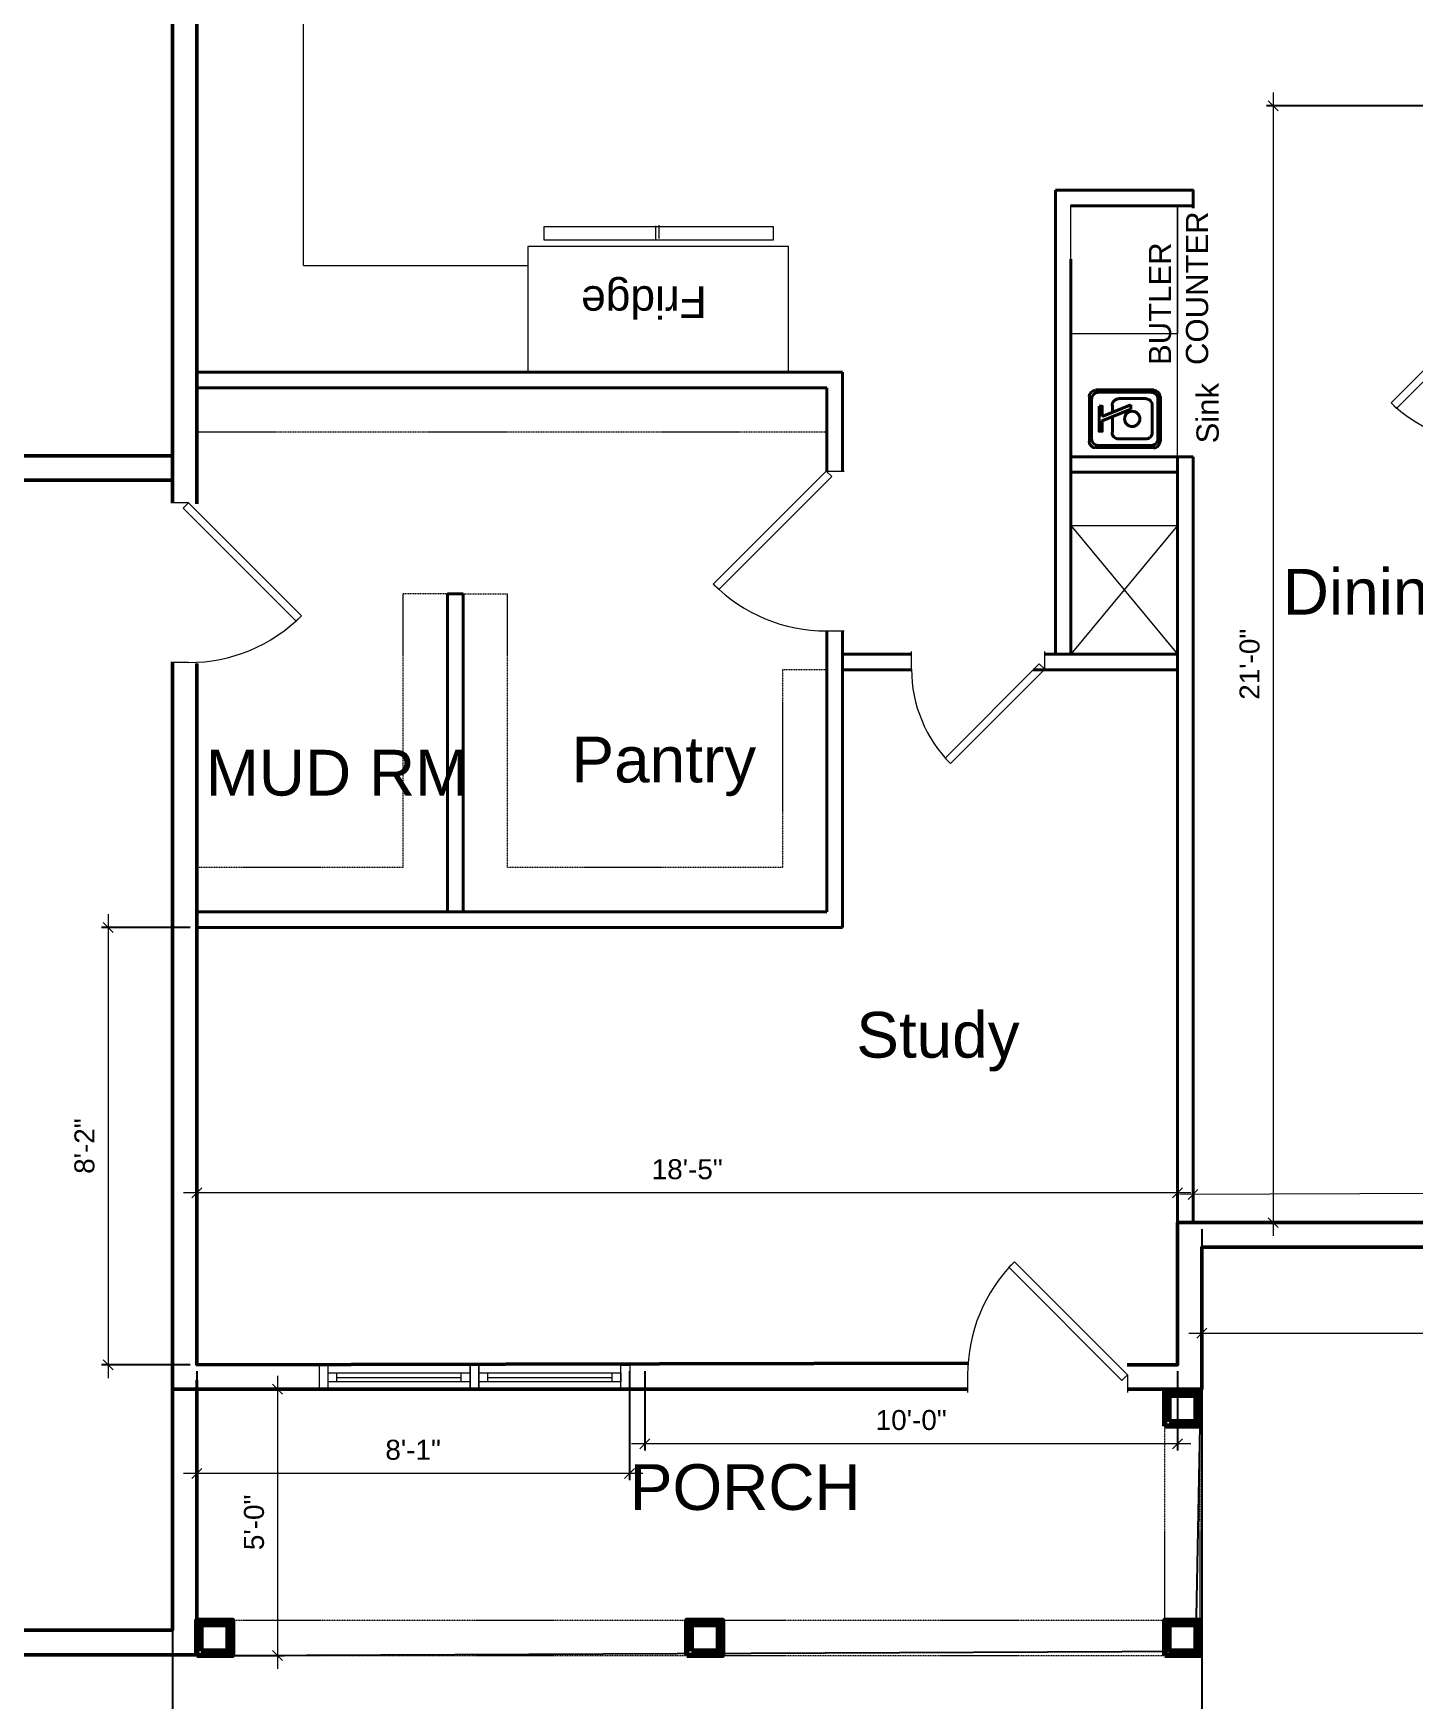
# Model space of a CAD drawing. Header units: inches. Extents: x 13 to 1517, y 21 to 1198.
# Drawn here: x 591.4 to 902.5, y 432.1 to 807.4 of the extents above; entities that cross this region are included whole.
import ezdxf

# ---------------------------------------------------------------- set-up
doc = ezdxf.new("R2010")
doc.units = ezdxf.units.IN
doc.header["$MEASUREMENT"] = 0
doc.linetypes.add('Hidden (½x)', pattern=[0.1875, 0.125, -0.0625])
doc.layers.get('DefPoints').update_dxf_attribs({"color": 17})
doc.layers.add('$1$DETAIL', color=1, linetype='Continuous')
doc.layers.add('PDF3_Text', color=7, linetype='Continuous')
for name, color, linetype, lineweight in [('A-DIM-480', 52, 'Continuous', 18), ('A-LIGHT+', 133, 'Continuous', 9), ('A-WALL', 7, 'Continuous', 40), ('A-Wall-New', 1, 'Continuous', 50), ('A-windoor', 2, 'Continuous', 13), ('Details', 2, 'Continuous', 15), ('DIM', 8, 'Continuous', 5), ('door', 43, 'Continuous', 13), ('Furniture', 132, 'Continuous', 5)]:
    doc.layers.add(name, color=color, linetype=linetype, lineweight=lineweight)
doc.layers.add('PDF2_Layer 1', color=7, linetype='Continuous', true_color=0xffffff)
doc.styles.add('PDF Arial', font='arial.ttf')
doc.styles.get("Standard").update_dxf_attribs({"font": 'arial.ttf'})
doc.dimstyles.new('Forum 24', dxfattribs={"dimscale": 24, "dimtxt": 0.1875, "dimasz": 0.09375, "dimexe": 0.0625, "dimexo": 0.0625, "dimgap": 0.125, "dimtad": 1, "dimdec": 4, "dimrnd": 1, "dimzin": 7, "dimdsep": 46, "dimlunit": 4, "dimtxsty": 'Standard', "dimblk": 'OBLIQUE', "dimblk1": 'DIMTICK', "dimblk2": 'OBLIQUE', "dimcen": -0.0625, "dimdle": 0.125, "dimclrd": 256, "dimclre": 256, "dimclrt": 256, "dimadec": 0, "dimazin": 0, "dimtfac": 1, "dimtdec": 4, "dimtmove": 1, "dimatfit": 3, "dimfxl": 0.0625, "dimtvp": 1.2, "dimfrac": 2, "dimtolj": 1, "dimtzin": 7, "dimlwd": 13, "dimarcsym": 0})

# ---------------------------------------------------------------- blocks, each defined once
blk = doc.blocks.new('_Oblique')
at = {"color": 0, "linetype": 'ByBlock', "lineweight": -2}
blk.add_line((-0.5, -0.5), (0.5, 0.5), dxfattribs=at)
blk = doc.blocks.new('*D94')
at = {"layer": 'A-DIM-480', "lineweight": -2, "transparency": 16777216}
for p, q in [((1460.83, 532.53), (1460.83, 177.42)), ((16.06, 440.53), (16.06, 177.42))]:
    blk.add_line(p, q, dxfattribs=at)
at = {"layer": 'A-DIM-480', "lineweight": 13, "transparency": 16777216}
blk.add_line((13.06, 178.92), (1463.83, 178.92), dxfattribs=at)
at = {"layer": 'DefPoints', "color": 0, "transparency": 16777216}
for p in [(1460.83, 534.03), (16.06, 442.03), (1460.83, 178.92)]:
    blk.add_point(p, dxfattribs=at)
at = {"layer": 'A-DIM-480', "lineweight": 13, "transparency": 16777216, "xscale": 2.25, "yscale": 2.25, "zscale": 2.25, "rotation": 180}
blk.add_blockref('_Oblique', (16.06, 178.92), dxfattribs=at)
at = {"layer": 'A-DIM-480', "lineweight": 13, "transparency": 16777216, "xscale": 2.25, "yscale": 2.25, "zscale": 2.25}
blk.add_blockref('_Oblique', (1460.83, 178.92), dxfattribs=at)
at = {"layer": 'A-DIM-480', "transparency": 16777216, "insert": (738.44, 184.21), "char_height": 4.5, "attachment_point": 5}
blk.add_mtext('\\A1;120\'-5"', dxfattribs=at)
blk = doc.blocks.new('DIMTICK')
for p, q in [((-1, 0), (1, 0)), ((0, 1), (0, -1))]:
    blk.add_line(p, q)
at = {"const_width": 0.141}
blk.add_lwpolyline([(0.71, 0.71), (-0.71, -0.71)], dxfattribs=at)
blk = doc.blocks.new('*U18')
for p, q in [((0, 0), (0, 4)), ((36, 0), (36, 4))]:
    blk.add_line(p, q)
blk.add_lwpolyline([(0, 0), (25.46, -25.46), (26.69, -24.22), (1.24, 1.24)], close=True)
blk.add_arc((0, 0), 36, 315, 0)
blk = doc.blocks.new('*U10')
for p, q in [((-18, 0), (14, 0)), ((-18, -3.75), (-18, -1.75)), ((-18, -1.75), (14, -1.75)), ((14, -3.75), (-18, -3.75)), ((-16, -1.75), (-16, -3.75)), ((12, -2.75), (-16, -2.75)), ((12, -1.75), (12, -3.75)), ((14, -1.75), (14, -3.75)), ((-18, -5.5), (14, -5.5))]:
    blk.add_line(p, q)
blk.add_lwpolyline([(-18, -5.5), (-20, -5.5), (-20, 0), (-18, 0)], close=True)
at = {"extrusion": (0, 0, -1)}
blk.add_lwpolyline([(-14, -5.5), (-16, -5.5), (-16, 0), (-14, 0)], close=True, dxfattribs=at)
blk = doc.blocks.new('*D71')
at = {"layer": 'DefPoints', "color": 0, "transparency": 16777216}
for p in [(854.75, 539.55), (1034.75, 539.55), (1034.75, 514.64)]:
    blk.add_point(p, dxfattribs=at)
at = {"layer": 'DIM', "lineweight": -2, "transparency": 16777216}
for p, q in [((854.75, 538.05), (854.75, 513.14)), ((1034.75, 538.05), (1034.75, 513.14))]:
    blk.add_line(p, q, dxfattribs=at)
at = {"layer": 'DIM', "lineweight": 13, "transparency": 16777216}
blk.add_line((851.75, 514.64), (1037.75, 514.64), dxfattribs=at)
at = {"layer": 'DIM', "lineweight": 13, "transparency": 16777216, "xscale": 2.25, "yscale": 2.25, "zscale": 2.25, "rotation": 180}
blk.add_blockref('_Oblique', (854.75, 514.64), dxfattribs=at)
at = {"layer": 'DIM', "lineweight": 13, "transparency": 16777216, "xscale": 2.25, "yscale": 2.25, "zscale": 2.25}
blk.add_blockref('_Oblique', (1034.75, 514.64), dxfattribs=at)
at = {"layer": 'DIM', "transparency": 16777216, "insert": (944.75, 519.93), "char_height": 4.5, "attachment_point": 5}
blk.add_mtext('\\A1;15\'-0"', dxfattribs=at)
blk = doc.blocks.new('*D73')
at = {"layer": 'DefPoints', "color": 0, "transparency": 16777216}
for p in [(729.23, 507.55), (849.23, 507.55), (729.23, 489.75)]:
    blk.add_point(p, dxfattribs=at)
at = {"layer": 'DIM', "lineweight": -2, "transparency": 16777216}
for p, q in [((729.23, 506.05), (729.23, 488.25)), ((849.23, 506.05), (849.23, 488.25))]:
    blk.add_line(p, q, dxfattribs=at)
at = {"layer": 'DIM', "lineweight": 13, "transparency": 16777216}
blk.add_line((852.23, 489.75), (726.23, 489.75), dxfattribs=at)
at = {"layer": 'DIM', "lineweight": 13, "transparency": 16777216, "xscale": 2.25, "yscale": 2.25, "zscale": 2.25, "rotation": 180}
blk.add_blockref('_Oblique', (729.23, 489.75), dxfattribs=at)
at = {"layer": 'DIM', "lineweight": 13, "transparency": 16777216, "xscale": 2.25, "yscale": 2.25, "zscale": 2.25}
blk.add_blockref('_Oblique', (849.23, 489.75), dxfattribs=at)
at = {"layer": 'DIM', "transparency": 16777216, "insert": (789.23, 495.05), "char_height": 4.5, "attachment_point": 5}
blk.add_mtext('\\A1;10\'-0"', dxfattribs=at)
blk = doc.blocks.new('*D74')
at = {"layer": 'DefPoints', "color": 0, "transparency": 16777216}
for p in [(628.27, 507.55), (725.73, 507.55), (628.27, 483.05)]:
    blk.add_point(p, dxfattribs=at)
at = {"layer": 'DIM', "lineweight": -2, "transparency": 16777216}
for p, q in [((628.27, 506.05), (628.27, 481.55)), ((725.73, 506.05), (725.73, 481.55))]:
    blk.add_line(p, q, dxfattribs=at)
at = {"layer": 'DIM', "lineweight": 13, "transparency": 16777216}
blk.add_line((728.73, 483.05), (625.27, 483.05), dxfattribs=at)
at = {"layer": 'DIM', "lineweight": 13, "transparency": 16777216, "xscale": 2.25, "yscale": 2.25, "zscale": 2.25, "rotation": 180}
blk.add_blockref('_Oblique', (628.27, 483.05), dxfattribs=at)
at = {"layer": 'DIM', "lineweight": 13, "transparency": 16777216, "xscale": 2.25, "yscale": 2.25, "zscale": 2.25}
blk.add_blockref('_Oblique', (725.73, 483.05), dxfattribs=at)
at = {"layer": 'DIM', "transparency": 16777216, "insert": (677, 488.35), "char_height": 4.5, "attachment_point": 5}
blk.add_mtext('\\A1;8\'-1"', dxfattribs=at)
blk = doc.blocks.new('*U30')
for p, q in [((-30, 0), (-30, 4)), ((0, 0), (0, 4))]:
    blk.add_line(p, q)
blk.add_lwpolyline([(0, 0), (-21.21, -21.21), (-22.45, -19.98), (-1.24, 1.24)], close=True)
blk.add_arc((0, 0), 30, 180, 225)
blk = doc.blocks.new('*D78')
at = {"layer": 'A-DIM-480', "lineweight": 13, "transparency": 16777216}
blk.add_line((646.47, 505.03), (646.47, 439.03), dxfattribs=at)
at = {"layer": 'A-DIM-480', "lineweight": -2, "transparency": 16777216}
for p, q in [((629.77, 502.03), (647.97, 502.03)), ((629.77, 442.03), (647.97, 442.03))]:
    blk.add_line(p, q, dxfattribs=at)
at = {"layer": 'DefPoints', "color": 0, "transparency": 16777216}
for p in [(628.27, 502.03), (628.27, 442.03), (646.47, 442.03)]:
    blk.add_point(p, dxfattribs=at)
at = {"layer": 'A-DIM-480', "lineweight": 13, "transparency": 16777216, "xscale": 2.25, "yscale": 2.25, "zscale": 2.25}
for p, rotation in [((646.47, 502.03), 90), ((646.47, 442.03), 270)]:
    blk.add_blockref('_Oblique', p, dxfattribs=dict(at, rotation=rotation))
at = {"layer": 'A-DIM-480', "transparency": 16777216, "insert": (641.17, 472.03), "char_height": 4.5, "attachment_point": 5, "rotation": 90}
blk.add_mtext('\\A1;5\'-0"', dxfattribs=at)
blk = doc.blocks.new('*D79')
at = {"layer": 'A-DIM-480', "lineweight": -2, "transparency": 16777216}
for p, q in [((622.77, 503.9), (622.77, 239.97)), ((339.92, 500.54), (339.92, 239.97))]:
    blk.add_line(p, q, dxfattribs=at)
at = {"layer": 'A-DIM-480', "lineweight": 13, "transparency": 16777216}
blk.add_line((625.77, 241.47), (336.92, 241.47), dxfattribs=at)
at = {"layer": 'DefPoints', "color": 0, "transparency": 16777216}
for p in [(622.77, 505.4), (339.92, 502.04), (339.92, 241.47)]:
    blk.add_point(p, dxfattribs=at)
at = {"layer": 'A-DIM-480', "lineweight": 13, "transparency": 16777216, "xscale": 2.25, "yscale": 2.25, "zscale": 2.25, "rotation": 180}
blk.add_blockref('_Oblique', (339.92, 241.47), dxfattribs=at)
at = {"layer": 'A-DIM-480', "lineweight": 13, "transparency": 16777216, "xscale": 2.25, "yscale": 2.25, "zscale": 2.25}
blk.add_blockref('_Oblique', (622.77, 241.47), dxfattribs=at)
at = {"layer": 'A-DIM-480', "transparency": 16777216, "insert": (481.34, 246.76), "char_height": 4.5, "attachment_point": 5}
blk.add_mtext('\\A1;23\'-7"', dxfattribs=at)
blk = doc.blocks.new('*D83')
at = {"layer": 'A-DIM-480', "lineweight": -2, "transparency": 16777216}
for p, q in [((622.77, 507.9), (622.77, 241.47)), ((854.75, 500.53), (854.75, 241.47))]:
    blk.add_line(p, q, dxfattribs=at)
at = {"layer": 'A-DIM-480', "lineweight": 13, "transparency": 16777216}
blk.add_line((619.77, 242.97), (857.75, 242.97), dxfattribs=at)
at = {"layer": 'DefPoints', "color": 0, "transparency": 16777216}
for p in [(622.77, 509.4), (854.75, 502.03), (854.75, 242.97)]:
    blk.add_point(p, dxfattribs=at)
at = {"layer": 'A-DIM-480', "lineweight": 13, "transparency": 16777216, "xscale": 2.25, "yscale": 2.25, "zscale": 2.25, "rotation": 180}
blk.add_blockref('_Oblique', (622.77, 242.97), dxfattribs=at)
at = {"layer": 'A-DIM-480', "lineweight": 13, "transparency": 16777216, "xscale": 2.25, "yscale": 2.25, "zscale": 2.25}
blk.add_blockref('_Oblique', (854.75, 242.97), dxfattribs=at)
at = {"layer": 'A-DIM-480', "transparency": 16777216, "insert": (738.76, 248.26), "char_height": 4.5, "attachment_point": 5}
blk.add_mtext('\\A1;19\'-4"', dxfattribs=at)
blk = doc.blocks.new('*D84')
at = {"layer": 'A-DIM-480', "lineweight": -2, "transparency": 16777216}
for p, q in [((854.75, 532.53), (854.75, 241.09)), ((1034.75, 532.53), (1034.75, 241.09))]:
    blk.add_line(p, q, dxfattribs=at)
at = {"layer": 'A-DIM-480', "lineweight": 13, "transparency": 16777216}
blk.add_line((851.75, 242.59), (1037.75, 242.59), dxfattribs=at)
at = {"layer": 'DefPoints', "color": 0, "transparency": 16777216}
for p in [(854.75, 534.03), (1034.75, 534.03), (1034.75, 242.59)]:
    blk.add_point(p, dxfattribs=at)
at = {"layer": 'A-DIM-480', "lineweight": 13, "transparency": 16777216, "xscale": 2.25, "yscale": 2.25, "zscale": 2.25, "rotation": 180}
blk.add_blockref('_Oblique', (854.75, 242.59), dxfattribs=at)
at = {"layer": 'A-DIM-480', "lineweight": 13, "transparency": 16777216, "xscale": 2.25, "yscale": 2.25, "zscale": 2.25}
blk.add_blockref('_Oblique', (1034.75, 242.59), dxfattribs=at)
at = {"layer": 'A-DIM-480', "transparency": 16777216, "insert": (944.75, 247.89), "char_height": 4.5, "attachment_point": 5}
blk.add_mtext('\\A1;15\'-0"', dxfattribs=at)
blk = doc.blocks.new('*D90')
at = {"layer": 'A-DIM-480', "lineweight": -2, "transparency": 16777216}
for p, q in [((621.27, 976.18), (318.02, 976.18)), ((621.27, 712.27), (318.02, 712.27))]:
    blk.add_line(p, q, dxfattribs=at)
at = {"layer": 'A-DIM-480', "lineweight": 13, "transparency": 16777216}
blk.add_line((319.52, 709.27), (319.52, 979.18), dxfattribs=at)
at = {"layer": 'DefPoints', "color": 0, "transparency": 16777216}
for p in [(319.52, 976.18), (622.77, 976.18), (622.77, 712.27)]:
    blk.add_point(p, dxfattribs=at)
at = {"layer": 'A-DIM-480', "lineweight": 13, "transparency": 16777216, "xscale": 2.25, "yscale": 2.25, "zscale": 2.25}
for p, rotation in [((319.52, 976.18), 90), ((319.52, 712.27), 270)]:
    blk.add_blockref('_Oblique', p, dxfattribs=dict(at, rotation=rotation))
at = {"layer": 'A-DIM-480', "transparency": 16777216, "insert": (314.23, 844.22), "char_height": 4.5, "attachment_point": 5, "rotation": 90}
blk.add_mtext('\\A1;22\'-0"', dxfattribs=at)
blk = doc.blocks.new('*U47')
for p, q in [((0, 0), (0, -4)), ((-36, 0), (-36, -4))]:
    blk.add_line(p, q)
blk.add_lwpolyline([(0, 0), (-25.46, 25.46), (-26.69, 24.22), (-1.24, -1.24)], close=True)
blk.add_arc((0, 0), 36, 135, 180)
blk = doc.blocks.new('*U48')
for p, q in [((0, 0), (0, -4)), ((30, 0), (30, -4))]:
    blk.add_line(p, q)
blk.add_lwpolyline([(0, 0), (21.21, 21.21), (22.45, 19.98), (1.24, -1.24)], close=True)
blk.add_arc((0, 0), 30, 0, 45)
blk = doc.blocks.new('*U49')
for p, q in [((-36, 0), (-36, 4)), ((0, 0), (0, 4))]:
    blk.add_line(p, q)
blk.add_lwpolyline([(0, 0), (-25.46, -25.46), (-26.69, -24.22), (-1.24, 1.24)], close=True)
blk.add_arc((0, 0), 36, 180, 225)
blk = doc.blocks.new('*D70')
at = {"layer": 'A-DIM-480', "lineweight": 13, "transparency": 16777216}
blk.add_line((608.26, 609.03), (608.26, 504.53), dxfattribs=at)
at = {"layer": 'A-DIM-480', "lineweight": -2, "transparency": 16777216}
for p, q in [((626.77, 606.03), (606.76, 606.03)), ((626.77, 507.53), (606.76, 507.53))]:
    blk.add_line(p, q, dxfattribs=at)
at = {"layer": 'DefPoints', "color": 0, "transparency": 16777216}
for p in [(628.27, 606.03), (608.26, 507.53), (628.27, 507.53)]:
    blk.add_point(p, dxfattribs=at)
at = {"layer": 'A-DIM-480', "lineweight": 13, "transparency": 16777216, "xscale": 2.25, "yscale": 2.25, "zscale": 2.25}
for p, rotation in [((608.26, 606.03), 90), ((608.26, 507.53), 270)]:
    blk.add_blockref('_Oblique', p, dxfattribs=dict(at, rotation=rotation))
at = {"layer": 'A-DIM-480', "transparency": 16777216, "insert": (602.96, 556.78), "char_height": 4.5, "attachment_point": 5, "rotation": 90}
blk.add_mtext('\\A1;8\'-2"', dxfattribs=at)
blk = doc.blocks.new('*D66')
at = {"layer": 'A-DIM-480', "lineweight": -2, "transparency": 16777216}
for p, q in [((1034.74, 541.68), (1034.72, 548.04)), ((852.74, 541.03), (852.72, 547.39))]:
    blk.add_line(p, q, dxfattribs=at)
at = {"layer": 'A-DIM-480', "lineweight": 13, "transparency": 16777216}
blk.add_line((1037.72, 546.55), (849.72, 545.88), dxfattribs=at)
at = {"layer": 'DefPoints', "color": 0, "transparency": 16777216}
for p in [(852.72, 545.89), (852.75, 539.53), (1034.75, 540.18)]:
    blk.add_point(p, dxfattribs=at)
at = {"layer": 'A-DIM-480', "lineweight": 13, "transparency": 16777216, "xscale": 2.25, "yscale": 2.25, "zscale": 2.25}
for p, rotation in [((852.72, 545.89), 180.2047224365398), ((1034.72, 546.54), 0.2047224365398481)]:
    blk.add_blockref('_Oblique', p, dxfattribs=dict(at, rotation=rotation))
at = {"layer": 'A-DIM-480', "transparency": 16777216, "insert": (943.71, 551.51), "char_height": 4.5, "attachment_point": 5, "rotation": 0.2047}
blk.add_mtext('\\A1;15\'-2"', dxfattribs=at)
blk = doc.blocks.new('*D67')
at = {"layer": 'A-DIM-480', "lineweight": 13, "transparency": 16777216}
blk.add_line((852.25, 546.25), (625.27, 546.25), dxfattribs=at)
at = {"layer": 'A-DIM-480', "lineweight": -2, "transparency": 16777216}
for p, q in [((628.27, 541.03), (628.27, 547.75)), ((849.25, 541.03), (849.25, 547.75))]:
    blk.add_line(p, q, dxfattribs=at)
at = {"layer": 'DefPoints', "color": 0, "transparency": 16777216}
for p in [(628.27, 546.25), (628.27, 539.53), (849.25, 539.53)]:
    blk.add_point(p, dxfattribs=at)
at = {"layer": 'A-DIM-480', "lineweight": 13, "transparency": 16777216, "xscale": 2.25, "yscale": 2.25, "zscale": 2.25, "rotation": 180}
blk.add_blockref('_Oblique', (628.27, 546.25), dxfattribs=at)
at = {"layer": 'A-DIM-480', "lineweight": 13, "transparency": 16777216, "xscale": 2.25, "yscale": 2.25, "zscale": 2.25}
blk.add_blockref('_Oblique', (849.25, 546.25), dxfattribs=at)
at = {"layer": 'A-DIM-480', "transparency": 16777216, "insert": (738.76, 551.54), "char_height": 4.5, "attachment_point": 5}
blk.add_mtext('\\A1;18\'-5"', dxfattribs=at)
blk = doc.blocks.new('*D69')
at = {"layer": 'A-DIM-480', "lineweight": 13, "transparency": 16777216}
blk.add_line((870.79, 794.07), (870.79, 536.53), dxfattribs=at)
at = {"layer": 'A-DIM-480', "lineweight": -2, "transparency": 16777216}
for p, q in [((997.74, 791.07), (869.29, 791.07)), ((997.74, 539.53), (869.29, 539.53))]:
    blk.add_line(p, q, dxfattribs=at)
at = {"layer": 'DefPoints', "color": 0, "transparency": 16777216}
for p in [(999.24, 791.07), (870.79, 539.53), (999.24, 539.53)]:
    blk.add_point(p, dxfattribs=at)
at = {"layer": 'A-DIM-480', "lineweight": 13, "transparency": 16777216, "xscale": 2.25, "yscale": 2.25, "zscale": 2.25}
for p, rotation in [((870.79, 791.07), 90), ((870.79, 539.53), 270)]:
    blk.add_blockref('_Oblique', p, dxfattribs=dict(at, rotation=rotation))
at = {"layer": 'A-DIM-480', "transparency": 16777216, "insert": (865.49, 665.3), "char_height": 4.5, "attachment_point": 5, "rotation": 90}
blk.add_mtext('\\A1;21\'-0"', dxfattribs=at)

msp = doc.modelspace()

# ---------------------------------------------------------------- linework, layer by layer
at = {"layer": '$1$DETAIL'}
for p, q in [((853.34886, 443.034), (854.34886, 493.69364)), ((636.26758, 442.034), (853.34886, 443.034))]:
    msp.add_line(p, q, dxfattribs=at)
at = {"layer": 'A-LIGHT+'}
for points in [[(849.24758, 739.75718), (825.22758, 739.75718), (825.22758, 768.73718), (849.24758, 768.73718)], [(849.24758, 667.57333), (825.22758, 667.57333), (825.22758, 696.55333), (849.24758, 696.55333)]]:
    msp.add_lwpolyline(points, close=True, dxfattribs=at)
at = {"layer": 'A-WALL'}
for p, q in [((821.72758, 667.57333), (821.72758, 772.05333)), ((852.72758, 768.55333), (825.22758, 768.55333)), ((825.22758, 768.55333), (852.72758, 768.55333)), ((825.22758, 768.55333), (852.72758, 768.55333)), ((821.72758, 667.57333), (821.72758, 760.05333)), ((825.22758, 667.57333), (825.22758, 756.55333)), ((773.72758, 727.57333), (773.72758, 731.07333)), ((770.22758, 727.57333), (770.22758, 708.8026)), ((773.72758, 727.57333), (773.72758, 708.8026)), ((821.72758, 721.64666), (821.72758, 725.14666)), ((852.74758, 712.05333), (825.22758, 712.05333)), ((849.24758, 659.55791), (849.24758, 712.05333)), ((852.74758, 661.1303), (852.74758, 712.05333)), ((849.24758, 708.55333), (825.22758, 708.55333)), ((684.76758, 609.534), (684.76758, 681.14573)), ((688.26758, 681.14573), (684.76758, 681.14573)), ((688.26758, 609.534), (688.26758, 681.14573)), ((770.22758, 672.8026), (770.22758, 609.534)), ((773.72758, 672.8026), (773.72758, 606.034)), ((773.72758, 667.57333), (789.30496, 667.57333)), ((819.30496, 667.57333), (849.24758, 667.57333)), ((849.24758, 539.534), (849.24758, 664.90583)), ((852.74758, 539.534), (852.74758, 664.90583)), ((773.72758, 664.07333), (789.30509, 664.07333)), ((816.74218, 664.07333), (849.24758, 664.07333)), ((770.22758, 609.534), (628.26758, 609.534)), ((773.72758, 606.034), (628.26758, 606.034)), ((622.76758, 502.034), (622.76758, 447.72733))]:
    msp.add_line(p, q, dxfattribs=at)
for points in [[(852.72758, 767.99089), (852.72758, 772.05333), (821.72758, 772.05333)], [(658.99835, 731.07333), (628.67651, 731.07333)], [(773.72758, 731.07333), (658.99835, 731.07333)], [(658.99835, 727.57333), (628.68254, 727.57333)], [(770.22758, 727.57333), (658.99835, 727.57333)], [(829.38947, 715.55681), (829.38947, 725.55681)], [(829.86954, 716.11681), (829.86954, 725.07547)], [(830.82947, 727.07681), (843.87014, 727.07681)], [(831.38947, 726.59681), (843.38947, 726.59681)], [(836.02947, 725.15681), (842.10881, 725.15681)], [(844.82947, 725.07681), (844.82947, 716.11747)], [(845.38947, 725.55681), (845.38947, 715.55681)], [(831.54947, 723.39681), (832.26947, 723.39681), (832.26947, 721.07681)], [(831.54947, 723.39614), (831.54947, 717.79681), (832.26947, 717.79681), (832.26947, 720.11681), (838.75014, 722.75681)], [(838.74947, 723.71681), (832.26881, 721.07681)], [(834.58947, 722.03681), (834.58947, 723.63547)], [(834.58947, 717.55681), (834.58947, 720.99681)], [(838.74947, 722.75674), (838.74947, 723.71607)], [(843.54947, 723.63681), (843.54947, 717.55681)], [(843.86954, 714.11681), (830.82887, 714.11681)], [(843.38947, 714.59681), (831.38947, 714.59681)], [(842.10947, 716.03681), (836.03014, 716.03681)], [(628.26758, 504.034), (628.26758, 450.034)]]:
    msp.add_lwpolyline(points, dxfattribs=at)
msp.add_circle((839.02896, 720.55622), 1.71948, dxfattribs=at)
for centre, radius, start, end in [((830.78939, 725.51689), 1.47992, 90.0226944, 180.0031203), ((831.34946, 725.03689), 1.47992, 90.0226944, 180.0031203), ((835.98968, 723.5966), 1.4802, 89.9820899, 179.992107), ((842.06993, 723.5966), 1.4802, 0.007893, 90.0179101), ((843.34993, 725.0366), 1.4802, 0.007893, 90.0179101), ((843.82993, 725.51667), 1.4802, 0.007893, 90.0179101), ((835.98901, 717.51701), 1.4802, 180.007893, 270.0179101), ((842.07012, 717.51616), 1.47935, 269.9490533, 0.0251436), ((830.78999, 715.51673), 1.47992, 179.9968797, 269.9773056), ((831.35006, 716.07673), 1.47992, 179.9968797, 269.9773056), ((843.34927, 716.07701), 1.4802, 269.9820899, 359.992107), ((843.83012, 715.51616), 1.47935, 269.9490533, 0.0251436)]:
    msp.add_arc(centre, radius, start, end, dxfattribs=at)
at = {"layer": 'A-Wall-New'}
for points in [[(1428.82748, 534.034), (1460.82758, 534.034), (1460.82758, 1090.11333), (1264.82758, 1090.11333), (1264.82758, 1150.11333), (1006.42852, 1150.11333), (1006.42852, 1090.11333), (724.86846, 1090.11333), (724.86846, 976.206), (622.76758, 976.18279), (622.76758, 701.69207)], [(1423.32748, 539.534), (1455.32758, 539.534), (1455.32758, 1084.61333), (1259.32758, 1084.61333), (1259.32758, 1144.61333), (1011.92852, 1144.61333), (1011.92852, 1084.61333), (730.36846, 1084.61333), (730.36846, 970.70726), (628.26758, 970.68405), (628.26758, 701.46733)], [(628.26758, 502.034), (628.26758, 442.22733), (339.91728, 442.22733), (339.91867, 712.26673), (381.91854, 712.26673)], [(573.91854, 712.26673), (622.76758, 712.26673)], [(622.76758, 502.034), (622.76758, 447.72733), (345.41731, 447.72733), (345.41864, 706.76673), (381.91854, 706.76673)], [(573.91854, 706.76673), (622.76758, 706.76673)], [(622.76758, 665.51758), (622.76758, 502.034), (801.94428, 502.034)], [(628.26758, 665.46733), (628.26758, 507.534), (802.04014, 507.87501)], [(837.87172, 507.534), (849.24758, 507.534), (849.24758, 539.534), (1040.24758, 539.534), (1040.24758, 507.534), (1259.32704, 507.534), (1259.32777, 539.534), (1302.32748, 539.534)], [(837.94428, 502.034), (854.74758, 502.034), (854.74758, 534.034), (1034.74758, 534.034), (1034.74758, 502.034), (1264.82691, 502.034), (1264.82764, 534.034), (1296.82748, 534.034)]]:
    msp.add_lwpolyline(points, dxfattribs=at)
at = {"layer": 'A-Wall-New', "lineweight": 70}
for points in [[(846.34886, 493.69364), (846.34886, 501.69364), (854.34886, 501.69364), (854.34886, 493.69364)], [(847.34886, 494.69364), (847.34886, 500.69364), (853.34886, 500.69364), (853.34886, 494.69364)], [(628.26758, 442.034), (628.26758, 450.034), (636.26758, 450.034), (636.26758, 442.034)], [(629.26758, 443.034), (629.26758, 449.034), (635.26758, 449.034), (635.26758, 443.034)], [(738.7044, 442.034), (738.7044, 450.034), (746.7044, 450.034), (746.7044, 442.034)], [(739.7044, 443.034), (739.7044, 449.034), (745.7044, 449.034), (745.7044, 443.034)], [(846.34886, 442.034), (846.34886, 450.034), (854.34886, 450.034), (854.34886, 442.034)], [(847.34886, 443.034), (847.34886, 449.034), (853.34886, 449.034), (853.34886, 443.034)]]:
    msp.add_lwpolyline(points, close=True, dxfattribs=at)
at = {"layer": 'Details', "linetype": 'Hidden (½x)', "ltscale": 2}
for p, q in [((674.76758, 619.534), (674.76758, 681.14573)), ((684.76758, 681.14573), (674.76758, 681.14573)), ((688.26758, 681.14573), (698.26758, 681.14573)), ((698.26758, 619.534), (698.26758, 681.14573)), ((760.22758, 664.07333), (760.22758, 619.534)), ((770.22758, 664.07333), (760.22758, 664.07333)), ((674.76758, 619.534), (628.26758, 619.534)), ((760.22758, 619.534), (698.26758, 619.534)), ((846.34886, 450.034), (846.34886, 493.69364)), ((854.34886, 450.034), (854.34886, 494.69364)), ((636.26758, 450.034), (846.34886, 450.034)), ((636.26758, 442.034), (846.34886, 442.034))]:
    msp.add_line(p, q, dxfattribs=at)
msp.add_lwpolyline([(770.22758, 717.57333), (628.26758, 717.57333)], dxfattribs=at)
at = {"layer": 'Furniture'}
for p, q in [((652.26758, 768.16666), (652.26758, 768.16666)), ((849.22758, 712.05333), (849.22758, 768.55333)), ((652.26758, 755.07333), (702.82994, 755.07333)), ((821.72758, 725.14666), (821.72758, 752.64666))]:
    msp.add_line(p, q, dxfattribs=at)
for points in [[(652.26758, 755.07333), (652.26758, 946.68666), (800.50821, 946.68666)], [(849.22758, 712.05333), (849.22758, 768.55333)], [(706.4236, 763.8534), (706.4236, 760.89406)], [(758.1836, 763.8534), (706.4276, 763.8534)], [(706.4276, 760.8934), (758.1836, 760.8934), (758.1836, 763.85273)], [(731.59027, 764.02006), (731.59027, 761.06073)], [(732.3436, 764.18673), (732.3436, 761.2274)], [(761.61371, 730.94007), (761.61371, 759.37333), (702.82994, 759.37333), (702.82994, 731.07333)], [(821.72758, 753.44666), (821.72758, 753.44666), (821.72758, 725.14666)], [(849.24758, 696.55333), (825.22758, 667.57333)], [(825.22758, 696.55333), (849.24758, 667.57333)]]:
    msp.add_lwpolyline(points, dxfattribs=at)
at = {"layer": 'PDF2_Layer 1', "lineweight": 0}
for p, q in [((881.22758, 539.554), (854.74758, 539.554)), ((854.74758, 539.554), (881.22758, 539.554)), ((881.22758, 534.034), (854.74758, 534.034)), ((854.74758, 534.034), (854.74758, 502.034))]:
    msp.add_line(p, q, dxfattribs=at)
msp.add_lwpolyline([(854.74758, 534.034), (881.22758, 534.034)], dxfattribs=at)

# ---------------------------------------------------------------- block references
at = {"layer": 'A-windoor', "lineweight": 25, "rotation": 180}
for p in [(671.82567, 501.92148), (705.82567, 501.92148)]:
    msp.add_blockref('*U10', p, dxfattribs=at)
at = {"layer": 'door', "lineweight": 20, "xscale": -1, "rotation": 270}
msp.add_blockref('*U30', (918.57864, 745.38881), dxfattribs=at)
at = {"layer": 'door', "lineweight": 20}
for name, p, rotation in [('*U47', (770.10421, 708.8026), 89.99999999999999), ('*U49', (626.42246, 701.69207), 89.99999999999999), ('*U48', (819.30496, 664.16124), 180), ('*U18', (837.94428, 505.24953), 180)]:
    msp.add_blockref(name, p, dxfattribs=dict(at, rotation=rotation))

# ---------------------------------------------------------------- texts
at = {"layer": 'A-WALL', "char_height": 5.010742, "attachment_point": 1, "rotation": 90, "style": 'PDF Arial'}
for s, insert in [('BUTLER\\PCOUNTER', (842.77286, 732.69694)), ('Sink', (853.50411, 715.03906))]:
    msp.add_mtext(s, dxfattribs=dict(at, insert=insert))
at = {"layer": 'Furniture', "insert": (743.17661, 752.60293), "char_height": 7.158203, "attachment_point": 7, "rotation": 180, "style": 'PDF Arial'}
msp.add_mtext('Fridge', dxfattribs=at)
at = {"layer": 'PDF3_Text', "lineweight": 0, "attachment_point": 7, "style": 'PDF Arial'}
for s, insert, char_height in [('Dining Room', (872.95207, 673.37198), 10.3078125), ('MUD RM', (630.25369, 635.57692), 10.307812), ('Pantry', (712.68667, 635.57692), 10.307812), ('Study', (776.85303, 573.58252), 10.307812), ('PORCH', (725.84358, 474.68148), 10.307812)]:
    msp.add_mtext(s, dxfattribs=dict(at, insert=insert, char_height=char_height))

# ---------------------------------------------------------------- dimensions: what is measured, and where the dimension line sits
at = {"layer": 'A-DIM-480'}
for base, p1, p2, picture, middle in [((319.52405, 976.18279), (622.76758, 712.26673), (622.76758, 976.18279), '*D90', (314.22647, 844.22476)), ((870.78505, 539.534), (999.24473, 791.07333), (999.24473, 539.534), '*D69', (865.48748, 665.30366)), ((608.2571, 507.534), (628.26758, 606.034), (628.26758, 507.534), '*D70', (602.95952, 556.784)), ((646.46678, 442.034), (628.26758, 502.034), (628.26758, 442.034), '*D78', (641.1692, 472.034))]:
    dim = msp.add_linear_dim(base=base, p1=p1, p2=p2, angle=90, dimstyle='Forum 24', dxfattribs=at)
    dim.commit()
    dim.dimension.update_dxf_attribs({"geometry": picture, "text_midpoint": middle})
for base, p1, p2, picture, middle in [((628.26758, 546.24542), (849.24758, 539.534), (628.26758, 539.534), '*D67', (738.75758, 551.543)), ((1460.82758, 178.91679), (16.05664, 442.034), (1460.82758, 534.034), '*D94', (738.44211, 184.21437)), ((1034.74758, 242.59071), (854.74758, 534.034), (1034.74758, 534.034), '*D84', (944.74758, 247.88828)), ((854.74758, 242.96571), (622.76758, 509.40434), (854.74758, 502.034), '*D83', (738.75758, 248.26328)), ((339.91759, 241.46571), (622.76758, 505.40054), (339.91759, 502.03549), '*D79', (481.34259, 246.76482))]:
    dim = msp.add_linear_dim(base=base, p1=p1, p2=p2, dimstyle='Forum 24', dxfattribs=at)
    dim.commit()
    dim.dimension.update_dxf_attribs({"geometry": picture, "text_midpoint": middle})
dim = msp.add_aligned_dim(p1=(1034.74758, 540.1843), p2=(852.74758, 539.534), distance=-6.35717, dimstyle='Forum 24', dxfattribs=at)
dim.commit()
dim.dimension.update_dxf_attribs({"geometry": '*D66', "text_midpoint": (943.70593, 551.51383)})
at = {"layer": 'DIM'}
for base, p1, p2, picture, middle in [((1034.74758, 514.63658), (854.74758, 539.554), (1034.74758, 539.554), '*D71', (944.74758, 519.93416)), ((628.26758, 483.05347), (725.72758, 507.554), (628.26758, 507.554), '*D74', (676.99758, 488.35105)), ((729.22758, 489.7538), (849.22758, 507.554), (729.22758, 507.554), '*D73', (789.22758, 495.05138))]:
    dim = msp.add_linear_dim(base=base, p1=p1, p2=p2, dimstyle='Forum 24', dxfattribs=at)
    dim.commit()
    dim.dimension.update_dxf_attribs({"geometry": picture, "text_midpoint": middle})

doc.saveas('drawing.dxf')
